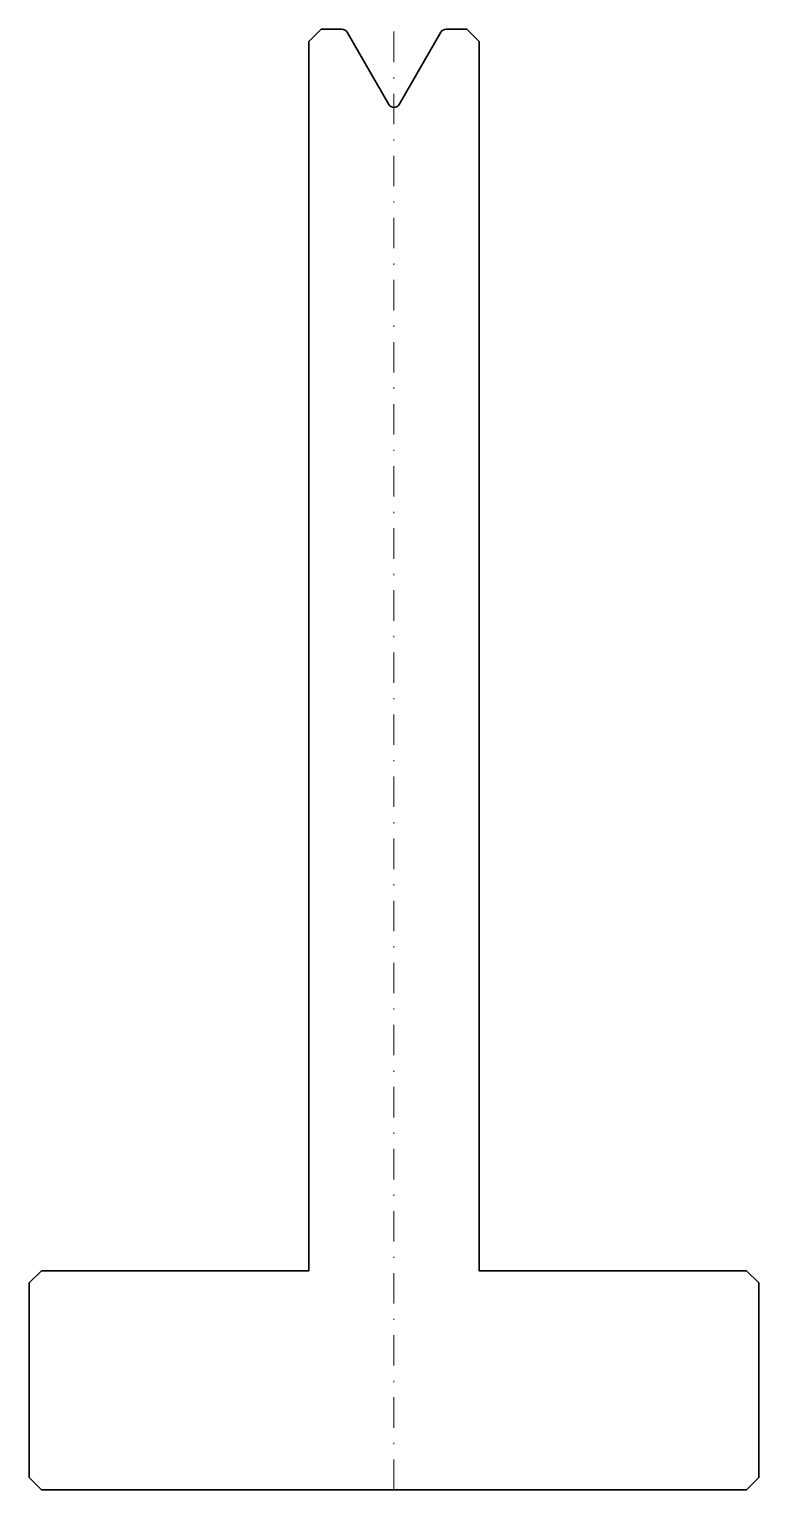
# Model space of a CAD drawing. Header units: millimetres. Extents: x -30 to 30, y -120 to 0.
import ezdxf

# ---------------------------------------------------------------- set-up
doc = ezdxf.new("R2010")
doc.units = ezdxf.units.MM
doc.header["$LTSCALE"] = 5
doc.linetypes.add('AUSGEZOGEN', pattern=[0])
doc.linetypes.add('DASHDOT', pattern=[1, 0.5, -0.25, 0, -0.25])
doc.layers.add('2', color=7, linetype='Continuous')

msp = doc.modelspace()

# ---------------------------------------------------------------- linework, layer by layer
at = {"layer": '2', "color": 7, "linetype": 'AUSGEZOGEN', "lineweight": 35}
for p, q in [((-7, -1), (-6, 0)), ((-6, 0), (-4.29, 0)), ((4.29, 0), (6, 0)), ((6, 0), (7, -1)), ((-7, -102), (-7, -1)), ((-3.86, -0.25), (-0.43, -6.18)), ((0.43, -6.18), (3.86, -0.25)), ((7, -1), (7, -102)), ((-30, -103), (-29, -102)), ((-29, -102), (-7, -102)), ((7, -102), (29, -102)), ((29, -102), (30, -103)), ((-30, -119), (-30, -103)), ((30, -103), (30, -119)), ((-29, -120), (-30, -119)), ((29, -120), (-29, -120)), ((30, -119), (29, -120))]:
    msp.add_line(p, q, dxfattribs=at)
at = {"layer": '2', "color": 7, "linetype": 'DASHDOT', "lineweight": 18}
msp.add_line((0, -120), (0, 0), dxfattribs=at)
at = {"layer": '2', "color": 7, "linetype": 'AUSGEZOGEN', "lineweight": 35}
for centre, start, end in [((-4.29, -0.5), 30, 90), ((4.29, -0.5), 90, 150), ((0, -5.93), 210, 330)]:
    msp.add_arc(centre, 0.5, start, end, dxfattribs=at)

doc.saveas('drawing.dxf')
